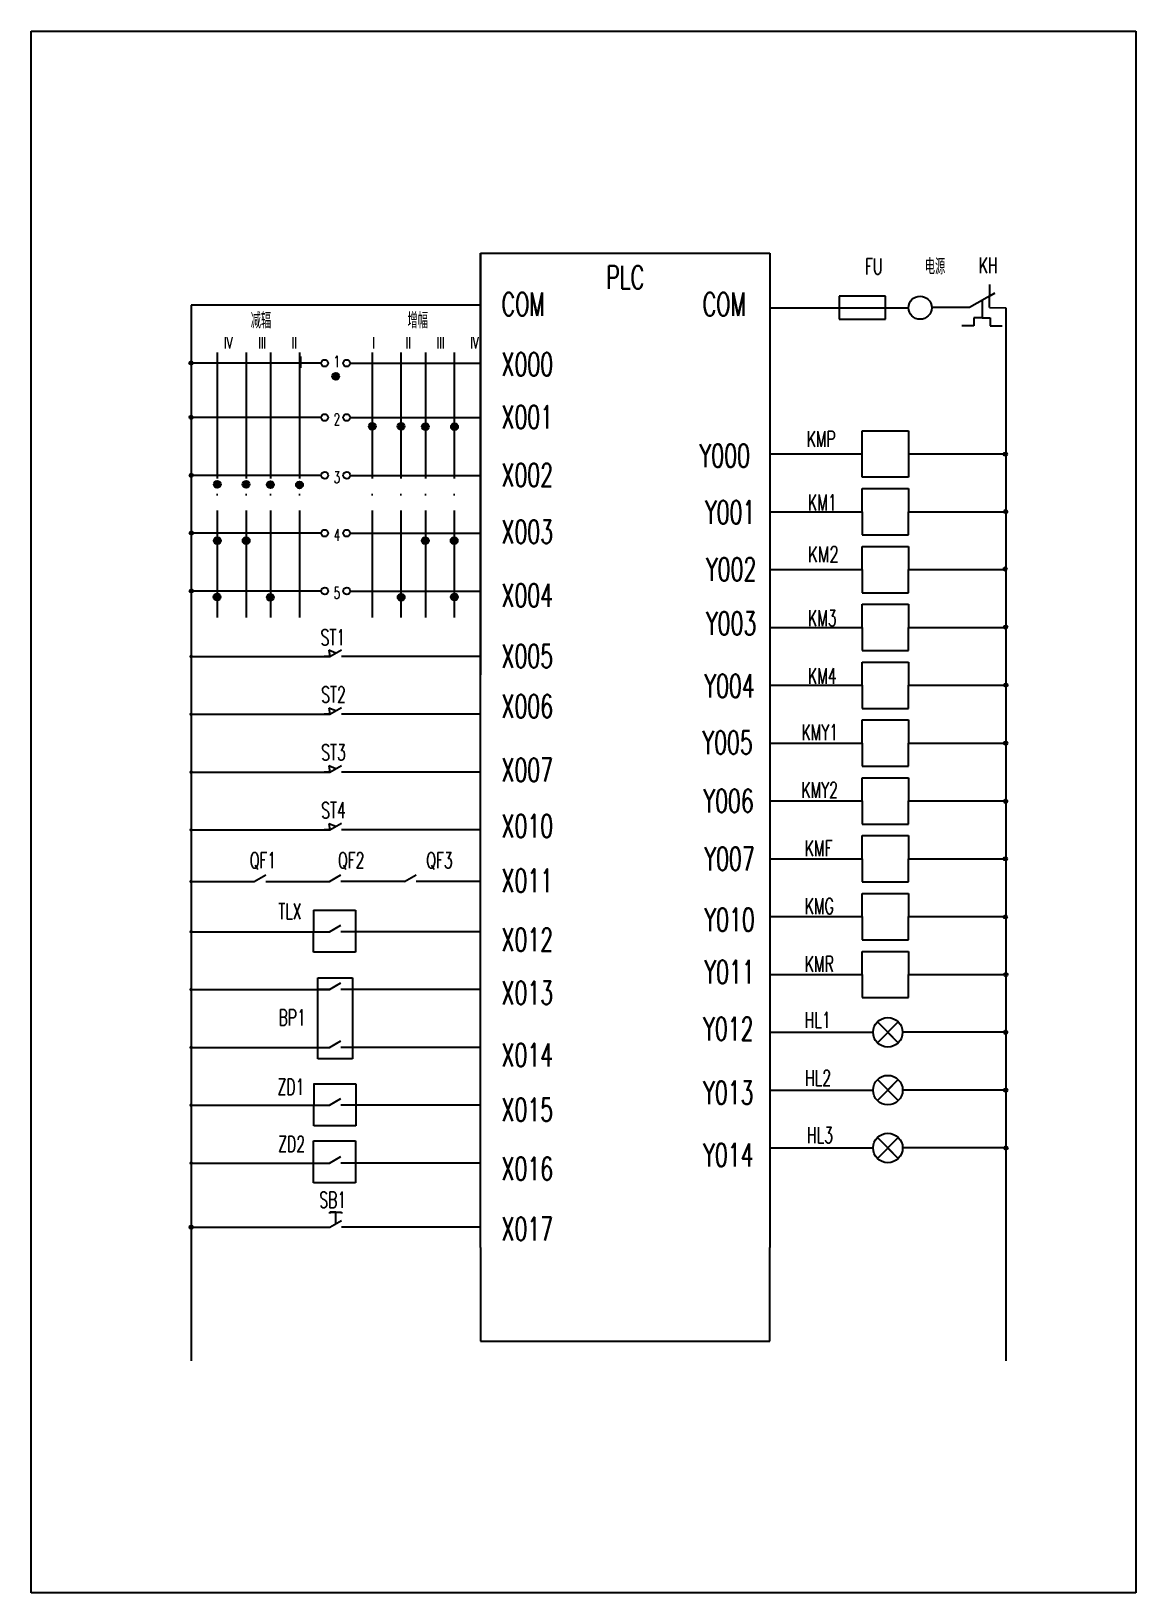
# Model space of a CAD drawing. Extents: x -47265 to -46725, y -71601 to -71304.
# Drawn here: x -47265.5 to -47055.5, y -71600.6 to -71303.6 of the extents above; entities that cross this region are included whole.
import ezdxf

# ---------------------------------------------------------------- set-up
doc = ezdxf.new("R2010")
doc.units = 0
doc.header["$MEASUREMENT"] = 0
doc.linetypes.add('ACAD_ISO04W100', pattern=[30, 24, -3, 0, -3])
doc.layers.get('0').update_dxf_attribs({"linetype": 'CONTINUOUS'})
doc.layers.add('3输入端子', color=7, linetype='CONTINUOUS')
doc.layers.add('L1', color=7, linetype='CONTINUOUS')
doc.styles.add('HZ', font='ROMANS', dxfattribs={"width": 0.65, "bigfont": 'HZTXT'})
doc.styles.add('HZTXT', font='ROMANS', dxfattribs={"width": 0.7, "bigfont": 'HZTXT'})

msp = doc.modelspace()

# ---------------------------------------------------------------- hatches: boundary and pattern name
h = msp.add_hatch(color=256)
h.dxf.hatch_style = 1
h.set_gradient(color1=(255, 255, 255), one_color=1, tint=1, name='INVCYLINDER')
h.paths.add_polyline_path([(-47234.75, -71366.7, 0.414214), (-47235.08, -71366.37), (-47235.08, -71367.03, 0.414214)])
h.paths.add_polyline_path([(-47235.08, -71366.37, 0.414214), (-47235.41, -71366.7, 0.414214), (-47235.08, -71367.03)])
h = msp.add_hatch(color=256)
h.dxf.hatch_style = 1
h.set_gradient(color1=(255, 255, 255), one_color=1, tint=1, name='INVCYLINDER')
h.paths.add_polyline_path([(-47206.9, -71369.24, 0.414214), (-47207.56, -71368.58), (-47207.56, -71369.9, 0.414214)])
h.paths.add_polyline_path([(-47207.56, -71368.58, 0.414214), (-47208.22, -71369.24, 0.414214), (-47207.56, -71369.9)])
h = msp.add_hatch(color=256)
h.dxf.hatch_style = 1
h.set_gradient(color1=(255, 255, 255), one_color=1, tint=1, name='INVCYLINDER')
h.paths.add_polyline_path([(-47234.74, -71377.03, 0.414214), (-47235.07, -71376.7), (-47235.07, -71377.36, 0.414214)])
h.paths.add_polyline_path([(-47235.07, -71376.7, 0.414214), (-47235.4, -71377.03, 0.414214), (-47235.07, -71377.36)])
h = msp.add_hatch(color=256)
h.dxf.hatch_style = 1
h.set_gradient(color1=(255, 255, 255), one_color=1, tint=1, name='INVCYLINDER')
h.paths.add_polyline_path([(-47199.97, -71378.75, 0.414214), (-47200.63, -71378.09), (-47200.63, -71379.41, 0.414214)])
h.paths.add_polyline_path([(-47200.63, -71378.09, 0.414214), (-47201.29, -71378.75, 0.414214), (-47200.63, -71379.41)])
h = msp.add_hatch(color=256)
h.dxf.hatch_style = 1
h.set_gradient(color1=(255, 255, 255), one_color=1, tint=1, name='INVCYLINDER')
h.paths.add_polyline_path([(-47194.48, -71378.75, 0.414214), (-47195.14, -71378.09), (-47195.14, -71379.41, 0.414214)])
h.paths.add_polyline_path([(-47195.14, -71378.09, 0.414214), (-47195.8, -71378.75, 0.414214), (-47195.14, -71379.41)])
h = msp.add_hatch(color=256)
h.dxf.hatch_style = 1
h.set_gradient(color1=(255, 255, 255), one_color=1, tint=1, name='INVCYLINDER')
h.paths.add_polyline_path([(-47189.86, -71378.79, 0.414214), (-47190.52, -71378.13), (-47190.52, -71379.45, 0.414214)])
h.paths.add_polyline_path([(-47190.52, -71378.13, 0.414214), (-47191.18, -71378.79, 0.414214), (-47190.52, -71379.45)])
h = msp.add_hatch(color=256)
h.dxf.hatch_style = 1
h.set_gradient(color1=(255, 255, 255), one_color=1, tint=1, name='INVCYLINDER')
h.paths.add_polyline_path([(-47184.33, -71378.83, 0.414214), (-47184.99, -71378.17), (-47184.99, -71379.49, 0.414214)])
h.paths.add_polyline_path([(-47184.99, -71378.17, 0.414214), (-47185.65, -71378.83, 0.414214), (-47184.99, -71379.49)])
h = msp.add_hatch(color=256)
h.dxf.hatch_style = 1
h.set_gradient(color1=(255, 255, 255), one_color=1, tint=1, name='INVCYLINDER')
h.paths.add_polyline_path([(-47079.92, -71384.04, 0.414214), (-47080.25, -71383.71), (-47080.25, -71384.37, 0.414214)])
h.paths.add_polyline_path([(-47080.25, -71383.71, 0.414214), (-47080.58, -71384.04, 0.414214), (-47080.25, -71384.37)])
h = msp.add_hatch(color=256)
h.dxf.hatch_style = 1
h.set_gradient(color1=(255, 255, 255), one_color=1, tint=1, name='INVCYLINDER')
h.paths.add_polyline_path([(-47234.71, -71388.06, 0.414214), (-47235.04, -71387.73), (-47235.04, -71388.39, 0.414214)])
h.paths.add_polyline_path([(-47235.04, -71387.73, 0.414214), (-47235.37, -71388.06, 0.414214), (-47235.04, -71388.39)])
h = msp.add_hatch(color=256)
h.dxf.hatch_style = 1
h.set_gradient(color1=(255, 255, 255), one_color=1, tint=1, name='INVCYLINDER')
h.paths.add_polyline_path([(-47229.44, -71389.8, 0.414214), (-47230.1, -71389.14), (-47230.1, -71390.46, 0.414214)])
h.paths.add_polyline_path([(-47230.1, -71389.14, 0.414214), (-47230.76, -71389.8, 0.414214), (-47230.1, -71390.46)])
h = msp.add_hatch(color=256)
h.dxf.hatch_style = 1
h.set_gradient(color1=(255, 255, 255), one_color=1, tint=1, name='INVCYLINDER')
h.paths.add_polyline_path([(-47223.95, -71389.8, 0.414214), (-47224.61, -71389.14), (-47224.61, -71390.46, 0.414214)])
h.paths.add_polyline_path([(-47224.61, -71389.14, 0.414214), (-47225.27, -71389.8, 0.414214), (-47224.61, -71390.46)])
h = msp.add_hatch(color=256)
h.dxf.hatch_style = 1
h.set_gradient(color1=(255, 255, 255), one_color=1, tint=1, name='INVCYLINDER')
h.paths.add_polyline_path([(-47219.32, -71389.84, 0.414214), (-47219.98, -71389.18), (-47219.98, -71390.5, 0.414214)])
h.paths.add_polyline_path([(-47219.98, -71389.18, 0.414214), (-47220.64, -71389.84, 0.414214), (-47219.98, -71390.5)])
h = msp.add_hatch(color=256)
h.dxf.hatch_style = 1
h.set_gradient(color1=(255, 255, 255), one_color=1, tint=1, name='INVCYLINDER')
h.paths.add_polyline_path([(-47213.8, -71389.88, 0.414214), (-47214.46, -71389.22), (-47214.46, -71390.54, 0.414214)])
h.paths.add_polyline_path([(-47214.46, -71389.22, 0.414214), (-47215.12, -71389.88, 0.414214), (-47214.46, -71390.54)])
h = msp.add_hatch(color=256)
h.dxf.hatch_style = 1
h.set_gradient(color1=(255, 255, 255), one_color=1, tint=1, name='INVCYLINDER')
h.paths.add_polyline_path([(-47079.87, -71394.96, 0.414214), (-47080.2, -71394.63), (-47080.2, -71395.29, 0.414214)])
h.paths.add_polyline_path([(-47080.2, -71394.63, 0.414214), (-47080.53, -71394.96, 0.414214), (-47080.2, -71395.29)])
h = msp.add_hatch(color=256)
h.dxf.hatch_style = 1
h.set_gradient(color1=(255, 255, 255), one_color=1, tint=1, name='INVCYLINDER')
h.paths.add_polyline_path([(-47234.68, -71399.03, 0.414214), (-47235.01, -71398.7), (-47235.01, -71399.36, 0.414214)])
h.paths.add_polyline_path([(-47235.01, -71398.7, 0.414214), (-47235.34, -71399.03, 0.414214), (-47235.01, -71399.36)])
h = msp.add_hatch(color=256)
h.dxf.hatch_style = 1
h.set_gradient(color1=(255, 255, 255), one_color=1, tint=1, name='INVCYLINDER')
h.paths.add_polyline_path([(-47229.42, -71400.49, 0.414214), (-47230.08, -71399.83), (-47230.08, -71401.15, 0.414214)])
h.paths.add_polyline_path([(-47230.08, -71399.83, 0.414214), (-47230.74, -71400.49, 0.414214), (-47230.08, -71401.15)])
h = msp.add_hatch(color=256)
h.dxf.hatch_style = 1
h.set_gradient(color1=(255, 255, 255), one_color=1, tint=1, name='INVCYLINDER')
h.paths.add_polyline_path([(-47223.93, -71400.49, 0.414214), (-47224.59, -71399.83), (-47224.59, -71401.15, 0.414214)])
h.paths.add_polyline_path([(-47224.59, -71399.83, 0.414214), (-47225.25, -71400.49, 0.414214), (-47224.59, -71401.15)])
h = msp.add_hatch(color=256)
h.dxf.hatch_style = 1
h.set_gradient(color1=(255, 255, 255), one_color=1, tint=1, name='INVCYLINDER')
h.paths.add_polyline_path([(-47189.88, -71400.49, 1), (-47191.2, -71400.49, 1)])
h = msp.add_hatch(color=256)
h.dxf.hatch_style = 1
h.set_gradient(color1=(255, 255, 255), one_color=1, tint=1, name='INVCYLINDER')
h.paths.add_polyline_path([(-47184.39, -71400.49, 1), (-47185.71, -71400.49, 1)])
h = msp.add_hatch(color=256)
h.dxf.hatch_style = 1
h.set_gradient(color1=(255, 255, 255), one_color=1, tint=1, name='INVCYLINDER')
h.paths.add_polyline_path([(-47079.97, -71405.89, 0.414214), (-47080.3, -71405.56), (-47080.3, -71406.22, 0.414214)])
h.paths.add_polyline_path([(-47080.3, -71405.56, 0.414214), (-47080.63, -71405.89, 0.414214), (-47080.3, -71406.22)])
h = msp.add_hatch(color=256)
h.dxf.hatch_style = 1
h.set_gradient(color1=(255, 255, 255), one_color=1, tint=1, name='INVCYLINDER')
h.paths.add_polyline_path([(-47234.68, -71410.05, 0.414214), (-47235.01, -71409.72), (-47235.01, -71410.38, 0.414214)])
h.paths.add_polyline_path([(-47235.01, -71409.72, 0.414214), (-47235.34, -71410.05, 0.414214), (-47235.01, -71410.38)])
h = msp.add_hatch(color=256)
h.dxf.hatch_style = 1
h.set_gradient(color1=(255, 255, 255), one_color=1, tint=1, name='INVCYLINDER')
h.paths.add_polyline_path([(-47229.46, -71411.21, 0.414214), (-47230.12, -71410.55), (-47230.12, -71411.87, 0.414214)])
h.paths.add_polyline_path([(-47230.12, -71410.55, 0.414214), (-47230.78, -71411.21, 0.414214), (-47230.12, -71411.87)])
h = msp.add_hatch(color=256)
h.dxf.hatch_style = 1
h.set_gradient(color1=(255, 255, 255), one_color=1, tint=1, name='INVCYLINDER')
h.paths.add_polyline_path([(-47219.35, -71411.25, 0.414214), (-47220.01, -71410.59), (-47220.01, -71411.91, 0.414214)])
h.paths.add_polyline_path([(-47220.01, -71410.59, 0.414214), (-47220.67, -71411.25, 0.414214), (-47220.01, -71411.91)])
h = msp.add_hatch(color=256)
h.dxf.hatch_style = 1
h.set_gradient(color1=(255, 255, 255), one_color=1, tint=1, name='INVCYLINDER')
h.paths.add_polyline_path([(-47194.46, -71411.25, 1), (-47195.78, -71411.25, 1)])
h = msp.add_hatch(color=256)
h.dxf.hatch_style = 1
h.set_gradient(color1=(255, 255, 255), one_color=1, tint=1, name='INVCYLINDER')
h.paths.add_polyline_path([(-47184.34, -71411.21, 1), (-47185.66, -71411.21, 1)])
h = msp.add_hatch(color=256)
h.dxf.hatch_style = 1
h.set_gradient(color1=(255, 255, 255), one_color=1, tint=1, name='INVCYLINDER')
h.paths.add_polyline_path([(-47079.87, -71416.93, 0.414214), (-47080.2, -71416.6), (-47080.2, -71417.26, 0.414214)])
h.paths.add_polyline_path([(-47080.2, -71416.6, 0.414214), (-47080.53, -71416.93, 0.414214), (-47080.2, -71417.26)])
h = msp.add_hatch(color=256)
h.dxf.hatch_style = 1
h.set_gradient(color1=(255, 255, 255), one_color=1, tint=1, name='INVCYLINDER')
h.paths.add_polyline_path([(-47234.73, -71422.52, 0.414214), (-47235.06, -71422.19), (-47235.06, -71422.85, 0.414214)])
h.paths.add_polyline_path([(-47235.06, -71422.19, 0.414214), (-47235.39, -71422.52, 0.414214), (-47235.06, -71422.85)])
h = msp.add_hatch(color=256)
h.dxf.hatch_style = 1
h.set_gradient(color1=(255, 255, 255), one_color=1, tint=1, name='INVCYLINDER')
h.paths.add_polyline_path([(-47079.82, -71427.96, 0.414214), (-47080.15, -71427.63), (-47080.15, -71428.29, 0.414214)])
h.paths.add_polyline_path([(-47080.15, -71427.63, 0.414214), (-47080.48, -71427.96, 0.414214), (-47080.15, -71428.29)])
h = msp.add_hatch(color=256)
h.dxf.hatch_style = 1
h.set_gradient(color1=(255, 255, 255), one_color=1, tint=1, name='INVCYLINDER')
h.paths.add_polyline_path([(-47234.73, -71433.51, 0.414214), (-47235.06, -71433.18), (-47235.06, -71433.84, 0.414214)])
h.paths.add_polyline_path([(-47235.06, -71433.18, 0.414214), (-47235.39, -71433.51, 0.414214), (-47235.06, -71433.84)])
h = msp.add_hatch(color=256)
h.dxf.hatch_style = 1
h.set_gradient(color1=(255, 255, 255), one_color=1, tint=1, name='INVCYLINDER')
h.paths.add_polyline_path([(-47079.87, -71439, 0.414214), (-47080.2, -71438.67), (-47080.2, -71439.33, 0.414214)])
h.paths.add_polyline_path([(-47080.2, -71438.67, 0.414214), (-47080.53, -71439, 0.414214), (-47080.2, -71439.33)])
h = msp.add_hatch(color=256)
h.dxf.hatch_style = 1
h.set_gradient(color1=(255, 255, 255), one_color=1, tint=1, name='INVCYLINDER')
h.paths.add_polyline_path([(-47234.73, -71444.51, 0.414214), (-47235.06, -71444.18), (-47235.06, -71444.84, 0.414214)])
h.paths.add_polyline_path([(-47235.06, -71444.18, 0.414214), (-47235.39, -71444.51, 0.414214), (-47235.06, -71444.84)])
h = msp.add_hatch(color=256)
h.dxf.hatch_style = 1
h.set_gradient(color1=(255, 255, 255), one_color=1, tint=1, name='INVCYLINDER')
h.paths.add_polyline_path([(-47079.87, -71450.08, 0.414214), (-47080.2, -71449.75), (-47080.2, -71450.41, 0.414214)])
h.paths.add_polyline_path([(-47080.2, -71449.75, 0.414214), (-47080.53, -71450.08, 0.414214), (-47080.2, -71450.41)])
h = msp.add_hatch(color=256)
h.dxf.hatch_style = 1
h.set_gradient(color1=(255, 255, 255), one_color=1, tint=1, name='INVCYLINDER')
h.paths.add_polyline_path([(-47234.73, -71455.51, 0.414214), (-47235.06, -71455.18), (-47235.06, -71455.84, 0.414214)])
h.paths.add_polyline_path([(-47235.06, -71455.18, 0.414214), (-47235.39, -71455.51, 0.414214), (-47235.06, -71455.84)])
h = msp.add_hatch(color=256)
h.dxf.hatch_style = 1
h.set_gradient(color1=(255, 255, 255), one_color=1, tint=1, name='INVCYLINDER')
h.paths.add_polyline_path([(-47079.92, -71461.01, 0.414214), (-47080.25, -71460.68), (-47080.25, -71461.34, 0.414214)])
h.paths.add_polyline_path([(-47080.25, -71460.68, 0.414214), (-47080.58, -71461.01, 0.414214), (-47080.25, -71461.34)])
h = msp.add_hatch(color=256)
h.dxf.hatch_style = 1
h.set_gradient(color1=(255, 255, 255), one_color=1, tint=1, name='INVCYLINDER')
h.paths.add_polyline_path([(-47234.73, -71465.32, 0.414214), (-47235.06, -71464.99), (-47235.06, -71465.65, 0.414214)])
h.paths.add_polyline_path([(-47235.06, -71464.99, 0.414214), (-47235.39, -71465.32, 0.414214), (-47235.06, -71465.65)])
h = msp.add_hatch(color=256)
h.dxf.hatch_style = 1
h.set_gradient(color1=(255, 255, 255), one_color=1, tint=1, name='INVCYLINDER')
h.paths.add_polyline_path([(-47079.92, -71472.05, 0.414214), (-47080.25, -71471.72), (-47080.25, -71472.38, 0.414214)])
h.paths.add_polyline_path([(-47080.25, -71471.72, 0.414214), (-47080.58, -71472.05, 0.414214), (-47080.25, -71472.38)])
h = msp.add_hatch(color=256)
h.dxf.hatch_style = 1
h.set_gradient(color1=(255, 255, 255), one_color=1, tint=1, name='INVCYLINDER')
h.paths.add_polyline_path([(-47234.73, -71474.87, 0.414214), (-47235.06, -71474.54), (-47235.06, -71475.2, 0.414214)])
h.paths.add_polyline_path([(-47235.06, -71474.54, 0.414214), (-47235.39, -71474.87, 0.414214), (-47235.06, -71475.2)])
h = msp.add_hatch(color=256)
h.dxf.hatch_style = 1
h.set_gradient(color1=(255, 255, 255), one_color=1, tint=1, name='INVCYLINDER')
h.paths.add_polyline_path([(-47079.82, -71483.03, 0.414214), (-47080.15, -71482.7), (-47080.15, -71483.36, 0.414214)])
h.paths.add_polyline_path([(-47080.15, -71482.7, 0.414214), (-47080.48, -71483.03, 0.414214), (-47080.15, -71483.36)])
h = msp.add_hatch(color=256)
h.dxf.hatch_style = 1
h.set_gradient(color1=(255, 255, 255), one_color=1, tint=1, name='INVCYLINDER')
h.paths.add_polyline_path([(-47234.73, -71485.87, 0.414214), (-47235.06, -71485.54), (-47235.06, -71486.2, 0.414214)])
h.paths.add_polyline_path([(-47235.06, -71485.54, 0.414214), (-47235.39, -71485.87, 0.414214), (-47235.06, -71486.2)])
h = msp.add_hatch(color=256)
h.dxf.hatch_style = 1
h.set_gradient(color1=(255, 255, 255), one_color=1, tint=1, name='INVCYLINDER')
h.paths.add_polyline_path([(-47079.87, -71494.01, 0.414214), (-47080.2, -71493.68), (-47080.2, -71494.34, 0.414214)])
h.paths.add_polyline_path([(-47080.2, -71493.68, 0.414214), (-47080.53, -71494.01, 0.414214), (-47080.2, -71494.34)])
h = msp.add_hatch(color=256)
h.dxf.hatch_style = 1
h.set_gradient(color1=(255, 255, 255), one_color=1, tint=1, name='INVCYLINDER')
h.paths.add_polyline_path([(-47234.73, -71496.87, 0.414214), (-47235.06, -71496.54), (-47235.06, -71497.2, 0.414214)])
h.paths.add_polyline_path([(-47235.06, -71496.54, 0.414214), (-47235.39, -71496.87, 0.414214), (-47235.06, -71497.2)])
h = msp.add_hatch(color=256)
h.dxf.hatch_style = 1
h.set_gradient(color1=(255, 255, 255), one_color=1, tint=1, name='INVCYLINDER')
h.paths.add_polyline_path([(-47079.87, -71505, 0.414214), (-47080.2, -71504.67), (-47080.2, -71505.33, 0.414214)])
h.paths.add_polyline_path([(-47080.2, -71504.67, 0.414214), (-47080.53, -71505, 0.414214), (-47080.2, -71505.33)])
h = msp.add_hatch(color=256)
h.dxf.hatch_style = 1
h.set_gradient(color1=(255, 255, 255), one_color=1, tint=1, name='INVCYLINDER')
h.paths.add_polyline_path([(-47234.73, -71507.87, 0.414214), (-47235.06, -71507.54), (-47235.06, -71508.2, 0.414214)])
h.paths.add_polyline_path([(-47235.06, -71507.54, 0.414214), (-47235.39, -71507.87, 0.414214), (-47235.06, -71508.2)])
h = msp.add_hatch(color=256)
h.dxf.hatch_style = 1
h.set_gradient(color1=(255, 255, 255), one_color=1, tint=1, name='INVCYLINDER')
h.paths.add_polyline_path([(-47079.81, -71516, 0.414214), (-47080.14, -71515.67), (-47080.14, -71516.33, 0.414214)])
h.paths.add_polyline_path([(-47080.14, -71515.67, 0.414214), (-47080.47, -71516, 0.414214), (-47080.14, -71516.33)])
h = msp.add_hatch(color=256)
h.dxf.hatch_style = 1
h.set_gradient(color1=(255, 255, 255), one_color=1, tint=1, name='INVCYLINDER')
h.paths.add_polyline_path([(-47234.73, -71518.87, 0.414214), (-47235.06, -71518.54), (-47235.06, -71519.2, 0.414214)])
h.paths.add_polyline_path([(-47235.06, -71518.54, 0.414214), (-47235.39, -71518.87, 0.414214), (-47235.06, -71519.2)])
h = msp.add_hatch(color=256)
h.dxf.hatch_style = 1
h.set_gradient(color1=(255, 255, 255), one_color=1, tint=1, name='INVCYLINDER')
h.paths.add_polyline_path([(-47234.72, -71531.06, 0.414214), (-47235.05, -71530.73), (-47235.05, -71531.39, 0.414214)])
h.paths.add_polyline_path([(-47235.05, -71530.73, 0.414214), (-47235.38, -71531.06, 0.414214), (-47235.05, -71531.39)])

# ---------------------------------------------------------------- linework, layer by layer
for p, q in [((-47265.46, -71303.6), (-47055.46, -71303.6)), ((-47265.46, -71600.6), (-47265.46, -71303.6)), ((-47055.46, -71303.6), (-47055.46, -71600.6)), ((-47180.06, -71345.78), (-47125.06, -71345.78)), ((-47180.06, -71534.95), (-47180.06, -71345.78)), ((-47180.06, -71345.78), (-47180.06, -71426.03)), ((-47125.06, -71345.78), (-47125.06, -71534.95)), ((-47103.06, -71353.99), (-47111.86, -71353.99)), ((-47111.86, -71353.99), (-47111.86, -71358.39)), ((-47103.06, -71356.19), (-47103.06, -71353.99)), ((-47082.27, -71353.4), (-47087.05, -71356.12)), ((-47083.24, -71356.14), (-47083.21, -71351.74)), ((-47083.22, -71353.94), (-47082.27, -71353.4)), ((-47180.06, -71355.73), (-47235.06, -71355.73)), ((-47235.06, -71355.73), (-47235.06, -71520.73)), ((-47180.06, -71355.73), (-47235.06, -71355.73)), ((-47180.06, -71355.73), (-47180.06, -71366.73)), ((-47125.06, -71356.19), (-47103.06, -71356.19)), ((-47103.06, -71358.39), (-47103.06, -71356.19)), ((-47103.06, -71356.19), (-47098.66, -71356.19)), ((-47087.05, -71356.12), (-47094.26, -71356.12)), ((-47084.66, -71354.76), (-47084.68, -71358.09)), ((-47083.24, -71356.14), (-47080.14, -71356.18)), ((-47080.14, -71356.18), (-47080.14, -71367.18)), ((-47111.86, -71358.39), (-47103.06, -71358.39)), ((-47086.23, -71359.62), (-47088.54, -71359.61)), ((-47086.22, -71358.08), (-47086.23, -71359.62)), ((-47084.68, -71358.09), (-47086.22, -71358.08)), ((-47084.68, -71358.09), (-47083.14, -71358.1)), ((-47083.14, -71358.1), (-47083.15, -71359.64)), ((-47083.15, -71359.64), (-47080.84, -71359.66)), ((-47210.31, -71366.73), (-47235.06, -71366.73)), ((-47235.06, -71366.73), (-47235.06, -71377.73)), ((-47204.81, -71366.73), (-47180.06, -71366.73)), ((-47080.14, -71367.18), (-47080.14, -71556.48)), ((-47210.31, -71377.07), (-47235.06, -71377.07)), ((-47204.81, -71377.07), (-47180.06, -71377.07)), ((-47180.06, -71377.73), (-47180.06, -71388.97)), ((-47180.06, -71377.73), (-47180.06, -71388.73)), ((-47107.46, -71384), (-47107.46, -71379.6)), ((-47107.46, -71379.6), (-47098.66, -71379.6)), ((-47098.66, -71379.6), (-47098.66, -71384)), ((-47125.06, -71384), (-47107.46, -71384)), ((-47107.46, -71388.4), (-47107.46, -71384)), ((-47098.66, -71384), (-47098.66, -71388.4)), ((-47098.66, -71384), (-47080.14, -71384)), ((-47210.31, -71388.07), (-47235.06, -71388.07)), ((-47235.06, -71388.73), (-47235.06, -71399.73)), ((-47204.81, -71388.07), (-47180.06, -71388.07)), ((-47180.06, -71388.97), (-47180.06, -71399.97)), ((-47098.66, -71388.4), (-47107.46, -71388.4)), ((-47107.46, -71395), (-47107.46, -71390.6)), ((-47107.46, -71390.6), (-47098.66, -71390.6)), ((-47098.66, -71390.6), (-47098.66, -71395)), ((-47125.06, -71395), (-47107.46, -71395)), ((-47107.46, -71395), (-47107.46, -71399.4)), ((-47098.66, -71395), (-47080.14, -71395)), ((-47098.66, -71399.4), (-47098.66, -71395)), ((-47210.31, -71399.07), (-47235.06, -71399.07)), ((-47204.81, -71399.07), (-47180.06, -71399.07)), ((-47180.06, -71399.73), (-47180.06, -71410.73)), ((-47107.46, -71399.4), (-47098.66, -71399.4)), ((-47107.46, -71406), (-47107.46, -71401.6)), ((-47107.46, -71401.6), (-47098.66, -71401.6)), ((-47098.66, -71401.6), (-47098.66, -71406)), ((-47125.06, -71406), (-47107.46, -71406)), ((-47107.46, -71406), (-47107.46, -71410.4)), ((-47098.66, -71406), (-47080.14, -71406)), ((-47098.66, -71410.4), (-47098.66, -71406)), ((-47235.06, -71409.63), (-47235.06, -71410.73)), ((-47210.31, -71410.07), (-47235.06, -71410.07)), ((-47204.81, -71410.07), (-47180.06, -71410.07)), ((-47107.46, -71410.4), (-47098.66, -71410.4)), ((-47107.46, -71417), (-47107.46, -71412.6)), ((-47107.46, -71412.6), (-47098.66, -71412.6)), ((-47098.66, -71412.6), (-47098.66, -71417)), ((-47125.06, -71417), (-47107.46, -71417)), ((-47107.46, -71417), (-47107.46, -71421.4)), ((-47098.66, -71417), (-47080.14, -71417)), ((-47098.66, -71421.4), (-47098.66, -71417)), ((-47235.06, -71422.51), (-47208.66, -71422.51)), ((-47208.66, -71422.51), (-47209.76, -71422.51)), ((-47207.56, -71421.87), (-47208.87, -71421.35)), ((-47208.87, -71421.35), (-47208.66, -71422.51)), ((-47208.66, -71422.51), (-47206.46, -71421.24)), ((-47180.06, -71422.51), (-47206.46, -71422.51)), ((-47107.46, -71421.4), (-47098.66, -71421.4)), ((-47107.46, -71428), (-47107.46, -71423.6)), ((-47107.46, -71423.6), (-47098.66, -71423.6)), ((-47098.66, -71423.6), (-47098.66, -71428)), ((-47125.06, -71428), (-47107.46, -71428)), ((-47107.46, -71428), (-47107.46, -71432.4)), ((-47098.66, -71428), (-47080.14, -71428)), ((-47098.66, -71432.4), (-47098.66, -71428)), ((-47235.06, -71433.51), (-47208.66, -71433.51)), ((-47208.66, -71433.51), (-47209.76, -71433.51)), ((-47207.56, -71432.87), (-47208.87, -71432.35)), ((-47208.87, -71432.35), (-47208.66, -71433.51)), ((-47208.66, -71433.51), (-47206.46, -71432.24)), ((-47180.06, -71433.51), (-47206.46, -71433.51)), ((-47107.46, -71432.4), (-47098.66, -71432.4)), ((-47107.46, -71439), (-47107.46, -71434.6)), ((-47107.46, -71434.6), (-47098.66, -71434.6)), ((-47098.66, -71434.6), (-47098.66, -71439)), ((-47125.06, -71439), (-47107.46, -71439)), ((-47107.46, -71439), (-47107.46, -71443.4)), ((-47098.66, -71439), (-47080.14, -71439)), ((-47098.66, -71443.4), (-47098.66, -71439)), ((-47208.66, -71444.51), (-47206.46, -71443.24)), ((-47235.06, -71444.51), (-47208.66, -71444.51)), ((-47208.66, -71444.51), (-47209.76, -71444.51)), ((-47207.56, -71443.87), (-47208.87, -71443.35)), ((-47208.87, -71443.35), (-47208.66, -71444.51)), ((-47180.06, -71444.51), (-47206.46, -71444.51)), ((-47107.46, -71443.4), (-47098.66, -71443.4)), ((-47107.46, -71450), (-47107.46, -71445.6)), ((-47107.46, -71445.6), (-47098.66, -71445.6)), ((-47098.66, -71445.6), (-47098.66, -71450)), ((-47125.06, -71450), (-47107.46, -71450)), ((-47107.46, -71450), (-47107.46, -71454.4)), ((-47098.66, -71450), (-47080.14, -71450)), ((-47098.66, -71454.4), (-47098.66, -71450)), ((-47207.56, -71454.87), (-47208.87, -71454.35)), ((-47208.87, -71454.35), (-47208.66, -71455.51)), ((-47208.66, -71455.51), (-47206.46, -71454.24)), ((-47107.46, -71454.4), (-47098.66, -71454.4)), ((-47235.06, -71455.51), (-47208.66, -71455.51)), ((-47208.66, -71455.51), (-47209.76, -71455.51)), ((-47180.06, -71455.51), (-47206.46, -71455.51)), ((-47107.46, -71461), (-47107.46, -71456.6)), ((-47107.46, -71456.6), (-47098.66, -71456.6)), ((-47098.66, -71456.6), (-47098.66, -71461)), ((-47125.06, -71461), (-47107.46, -71461)), ((-47107.46, -71461), (-47107.46, -71465.4)), ((-47098.66, -71461), (-47080.14, -71461)), ((-47098.66, -71465.4), (-47098.66, -71461)), ((-47223.08, -71465.32), (-47220.88, -71464.06)), ((-47208.78, -71465.32), (-47206.58, -71464.06)), ((-47194.48, -71465.32), (-47192.28, -71464.06)), ((-47235.18, -71465.32), (-47223.08, -71465.32)), ((-47220.88, -71465.32), (-47208.78, -71465.32)), ((-47194.48, -71465.32), (-47206.58, -71465.32)), ((-47180.18, -71465.32), (-47192.28, -71465.32)), ((-47107.46, -71465.4), (-47098.66, -71465.4)), ((-47107.46, -71472), (-47107.46, -71467.6)), ((-47107.46, -71467.6), (-47098.66, -71467.6)), ((-47098.66, -71467.6), (-47098.66, -71472)), ((-47125.06, -71472), (-47107.46, -71472)), ((-47107.46, -71472), (-47107.46, -71476.4)), ((-47098.66, -71472), (-47080.14, -71472)), ((-47098.66, -71476.4), (-47098.66, -71472)), ((-47235.18, -71474.87), (-47208.78, -71474.87)), ((-47208.78, -71474.87), (-47206.58, -71473.6)), ((-47180.18, -71474.87), (-47206.58, -71474.87)), ((-47107.46, -71476.4), (-47098.66, -71476.4)), ((-47107.46, -71483), (-47107.46, -71478.6)), ((-47107.46, -71478.6), (-47098.66, -71478.6)), ((-47098.66, -71478.6), (-47098.66, -71483)), ((-47210.98, -71485.87), (-47210.98, -71483.67)), ((-47210.98, -71483.67), (-47204.38, -71483.67)), ((-47208.78, -71485.87), (-47206.58, -71484.6)), ((-47204.38, -71483.67), (-47204.38, -71499.07)), ((-47125.06, -71483), (-47107.46, -71483)), ((-47107.46, -71483), (-47107.46, -71487.4)), ((-47098.66, -71483), (-47080.14, -71483)), ((-47098.66, -71487.4), (-47098.66, -71483)), ((-47235.18, -71485.87), (-47208.78, -71485.87)), ((-47208.78, -71485.87), (-47210.98, -71485.87)), ((-47210.98, -71499.07), (-47210.98, -71485.87)), ((-47180.18, -71485.87), (-47206.58, -71485.87)), ((-47107.46, -71487.4), (-47098.66, -71487.4)), ((-47100.63, -71492), (-47104.57, -71496)), ((-47100.63, -71496), (-47104.57, -71492)), ((-47102.6, -71494), (-47100.63, -71492)), ((-47208.78, -71496.87), (-47206.58, -71495.6)), ((-47125.06, -71494), (-47105.26, -71494)), ((-47102.6, -71494), (-47100.63, -71496)), ((-47080.14, -71494), (-47099.94, -71494)), ((-47235.18, -71496.87), (-47208.78, -71496.87)), ((-47204.38, -71499.07), (-47210.98, -71499.07)), ((-47180.18, -71496.87), (-47206.58, -71496.87)), ((-47125.06, -71505), (-47125.06, -71507.8)), ((-47125.06, -71505), (-47105.26, -71505)), ((-47100.62, -71503), (-47104.56, -71507)), ((-47100.62, -71507), (-47104.56, -71503)), ((-47102.59, -71505), (-47100.62, -71503)), ((-47102.59, -71505), (-47100.62, -71507)), ((-47080.13, -71505), (-47099.93, -71505)), ((-47235.18, -71507.87), (-47208.78, -71507.87)), ((-47208.78, -71507.87), (-47206.58, -71506.6)), ((-47180.18, -71507.87), (-47206.58, -71507.87)), ((-47100.62, -71514), (-47104.56, -71518)), ((-47100.62, -71518), (-47104.56, -71514)), ((-47102.59, -71516), (-47100.62, -71514)), ((-47125.06, -71516), (-47125.06, -71518.8)), ((-47125.06, -71516), (-47105.26, -71516)), ((-47102.59, -71516), (-47100.62, -71518)), ((-47080.13, -71516), (-47099.93, -71516)), ((-47235.18, -71518.87), (-47208.78, -71518.87)), ((-47208.78, -71518.87), (-47206.58, -71517.6)), ((-47180.18, -71518.87), (-47206.58, -71518.87)), ((-47235.06, -71520.73), (-47235.06, -71547.13)), ((-47207.56, -71528.24), (-47208.66, -71528.24)), ((-47208.66, -71528.24), (-47208.66, -71528.46)), ((-47208.66, -71528.46), (-47208.66, -71528.24)), ((-47208.66, -71528.24), (-47206.46, -71528.24)), ((-47207.56, -71530.44), (-47207.56, -71528.24)), ((-47206.46, -71528.24), (-47206.46, -71528.46)), ((-47235.06, -71531.07), (-47208.66, -71531.07)), ((-47208.66, -71531.07), (-47206.46, -71529.8)), ((-47180.06, -71531.07), (-47206.46, -71531.07)), ((-47180.06, -71534.95), (-47180.06, -71552.76)), ((-47125.06, -71552.76), (-47125.06, -71534.95)), ((-47235.06, -71547.13), (-47235.06, -71556.48)), ((-47180.06, -71552.76), (-47125.06, -71552.76)), ((-47055.46, -71600.6), (-47265.46, -71600.6))]:
    msp.add_line(p, q)
at = {"linetype": 'ACAD_ISO04W100'}
for p, q in [((-47230.11, -71364.68), (-47230.11, -71415.13)), ((-47224.61, -71364.68), (-47224.61, -71415.13)), ((-47219.96, -71364.68), (-47219.96, -71415.13)), ((-47214.46, -71364.68), (-47214.46, -71415.13)), ((-47200.66, -71364.68), (-47200.66, -71415.13)), ((-47195.16, -71364.68), (-47195.16, -71415.13)), ((-47190.52, -71364.68), (-47190.52, -71415.13)), ((-47185.02, -71364.68), (-47185.02, -71415.13))]:
    msp.add_line(p, q, dxfattribs=at)
for centre, radius in [((-47096.46, -71356.19), 2.2), ((-47209.65, -71366.73), 0.66), ((-47205.47, -71366.73), 0.66), ((-47235.08, -71366.7), 0.33), ((-47207.56, -71369.24), 0.66), ((-47235.07, -71377.03), 0.33), ((-47209.65, -71377.07), 0.66), ((-47205.47, -71377.07), 0.66), ((-47200.63, -71378.75), 0.66), ((-47195.14, -71378.75), 0.66), ((-47190.52, -71378.79), 0.66), ((-47184.99, -71378.83), 0.66), ((-47080.25, -71384.04), 0.33), ((-47235.04, -71388.06), 0.33), ((-47230.1, -71389.8), 0.66), ((-47224.61, -71389.8), 0.66), ((-47219.98, -71389.84), 0.66), ((-47214.46, -71389.88), 0.66), ((-47209.65, -71388.07), 0.66), ((-47205.47, -71388.07), 0.66), ((-47080.2, -71394.96), 0.33), ((-47235.01, -71399.03), 0.33), ((-47209.65, -71399.07), 0.66), ((-47205.47, -71399.07), 0.66), ((-47230.08, -71400.49), 0.66), ((-47224.59, -71400.49), 0.66), ((-47190.54, -71400.49), 0.66), ((-47185.05, -71400.49), 0.66), ((-47080.3, -71405.89), 0.33), ((-47235.01, -71410.05), 0.33), ((-47230.12, -71411.21), 0.66), ((-47220.01, -71411.25), 0.66), ((-47209.65, -71410.07), 0.66), ((-47205.47, -71410.07), 0.66), ((-47195.12, -71411.25), 0.66), ((-47185, -71411.21), 0.66), ((-47080.2, -71416.93), 0.33), ((-47080.15, -71427.96), 0.33), ((-47080.2, -71439), 0.33), ((-47080.2, -71450.08), 0.33), ((-47080.25, -71461.01), 0.33), ((-47080.25, -71472.05), 0.33), ((-47080.15, -71483.03), 0.33), ((-47102.6, -71494), 2.81), ((-47080.2, -71494.01), 0.33), ((-47102.59, -71505), 2.81), ((-47080.2, -71505), 0.33), ((-47102.59, -71516), 2.81), ((-47080.14, -71516), 0.33), ((-47235.05, -71531.06), 0.33)]:
    msp.add_circle(centre, radius)
at = {"layer": '3输入端子'}
for p, q in [((-47211.81, -71470.79), (-47203.81, -71470.79)), ((-47203.81, -71470.79), (-47203.81, -71478.79)), ((-47211.81, -71478.79), (-47211.81, -71474.79)), ((-47203.81, -71478.79), (-47211.81, -71478.79)), ((-47211.76, -71503.77), (-47203.76, -71503.77)), ((-47203.76, -71503.77), (-47203.76, -71511.77)), ((-47211.76, -71511.77), (-47211.76, -71507.77)), ((-47203.76, -71511.77), (-47211.76, -71511.77)), ((-47211.8, -71518.65), (-47211.8, -71514.65)), ((-47211.8, -71514.65), (-47203.8, -71514.65)), ((-47203.8, -71514.65), (-47203.8, -71522.65)), ((-47211.8, -71522.65), (-47211.8, -71518.65)), ((-47203.8, -71522.65), (-47211.8, -71522.65))]:
    msp.add_line(p, q, dxfattribs=at)
at = {"layer": 'L1', "linetype": 'ByBlock'}
for p, q in [((-47211.81, -71470.79), (-47211.81, -71474.79)), ((-47211.74, -71503.76), (-47211.76, -71507.87))]:
    msp.add_line(p, q, dxfattribs=at)

# ---------------------------------------------------------------- texts
for s, width, heights, insert, char_height, attachment_point, style in [('PLC', 6.3154, [0], (-47156.14, -71348.2), 4.4, 1, 'HZ'), ('   FU      电源', 25.3962, [0], (-47110.95, -71346.85), 2.9999, 1, 'HZ'), ('KH', 6.3154, [0], (-47085.3, -71346.64), 3, 1, 'HZ'), ('COM', 6.3154, [0], (-47176.03, -71353.31), 4.4, 1, 'HZ'), ('COM', 6.3154, [0], (-47137.79, -71353.32), 4.4, 1, 'HZ'), ('减辐', 6.3154, [0], (-47223.73, -71357.12), 3, 1, 'HZ'), ('增幅', 6.3154, [0], (-47193.92, -71357.12), 3, 1, 'HZ'), ('IV     III     II      I  ', 17.8976, [0], (-47213.98, -71361.77), 2.2, 3, 'HZ'), ('I      II     III     IV', 19.3794, [0], (-47200.65, -71361.77), 2.2, 1, 'HZ'), ('X000', 16.814, [0], (-47176.03, -71364.73), 4.4, 1, 'HZ'), ('X001', 16.814, [0], (-47176.04, -71374.79), 4.4, 1, 'HZ'), ('KMP', 6.3154, [0], (-47118.01, -71379.64), 3, 1, 'HZ'), ('Y000', 12.3745, [0], (-47138.37, -71382.11), 4.4, 1, 'HZ'), ('X002', 16.814, [0], (-47176.04, -71385.79), 4.4, 1, 'HZ'), ('KM1', 6.3154, [0], (-47117.76, -71391.73), 3, 1, 'HZ'), ('Y001', 12.3745, [0], (-47137.34, -71392.88), 4.4, 1, 'HZ'), ('X003', 16.814, [0], (-47176.04, -71396.6), 4.4, 1, 'HZ'), ('KM2', 6.3154, [0], (-47117.76, -71401.6), 3, 1, 'HZTXT'), ('Y002', 12.3745, [0], (-47137.16, -71403.73), 4.4, 1, 'HZ'), ('X004', 16.814, [0], (-47176.04, -71408.69), 4.4, 1, 'HZ'), ('Y003', 12.3745, [0], (-47137.16, -71414.03), 4.4, 1, 'HZ'), ('KM3', 6.3154, [0], (-47117.76, -71413.73), 3, 1, 'HZ'), ('ST1', 5.1938, [0], (-47210.44, -71417.39), 3, 1, 'HZ'), ('X005', 16.814, [0], (-47176.04, -71420.25), 4.4, 1, 'HZ'), ('KM4', 6.3154, [0], (-47117.76, -71424.73), 3, 1, 'HZ'), ('ST2', 5.1938, [0], (-47210.33, -71428.26), 3, 1, 'HZ'), ('Y004', 12.3745, [0], (-47137.46, -71425.91), 4.4, 1, 'HZ'), ('X006', 16.814, [0], (-47176.04, -71429.78), 4.4, 1, 'HZ'), ('Y005', 12.3745, [0], (-47137.83, -71436.68), 4.4, 1, 'HZ'), ('KMY1', 6.3154, [0], (-47118.99, -71435.43), 3, 1, 'HZ'), ('ST3', 5.1938, [0], (-47210.33, -71439.26), 3, 1, 'HZ'), ('X007', 16.814, [0], (-47176.04, -71441.89), 4.4, 1, 'HZ'), ('Y006', 12.3745, [0], (-47137.64, -71447.78), 4.4, 1, 'HZ'), ('KMY2', 6.3154, [0], (-47119.02, -71446.41), 3, 1, 'HZ'), ('ST4', 5.1938, [0], (-47210.33, -71450.26), 3, 1, 'HZ'), ('X010', 16.814, [0], (-47176.04, -71452.56), 4.4, 1, 'HZ'), ('KMF', 6.3154, [0], (-47118.37, -71457.5), 3, 1, 'HZ'), ('{\\H1.3636x; QF1\\H0.73333x;            \\H1.3636x;QF2\\H0.73333x;            \\H1.3636x;QF3}', 42.0325, [0], (-47225.24, -71459.78), 2.2, 1, 'HZ'), ('Y007', 12.3745, [0], (-47137.46, -71458.8), 4.4, 1, 'HZ'), ('X011', 16.814, [0], (-47176.04, -71462.94), 4.4, 1, 'HZ'), ('TLX', 6.3154, [0], (-47218.48, -71469.49), 3, 1, 'HZ'), ('KMG', 6.3154, [0], (-47118.37, -71468.5), 3, 1, 'HZ'), ('Y010', 12.3745, [0], (-47137.46, -71470.37), 4.4, 1, 'HZ'), ('X012', 16.814, [2.17], (-47176.04, -71474.19), 4.4, 1, 'HZ'), ('Y011', 12.3745, [0], (-47137.46, -71480.31), 4.4, 1, 'HZ'), ('KMR', 6.3154, [0], (-47118.37, -71479.5), 3, 1, 'HZ'), ('X013', 16.814, [0], (-47176.04, -71484.29), 4.4, 1, 'HZ'), ('BP1', 3.7538, [0], (-47218.43, -71489.69), 3, 1, 'HZ'), ('HL1', 6.3154, [0], (-47118.4, -71490.17), 3, 1, 'HZ'), ('Y012', 12.3745, [0], (-47137.69, -71491.14), 4.4, 1, 'HZ'), ('X014', 16.814, [0], (-47176.04, -71496.11), 4.4, 1, 'HZ'), ('HL2', 6.3154, [0], (-47118.31, -71501.2), 3, 1, 'HZ'), ('ZD1', 3.7538, [0], (-47218.63, -71502.88), 3, 1, 'HZ'), ('Y013', 12.3745, [0], (-47137.69, -71503.28), 4.4, 1, 'HZ'), ('X015', 16.814, [0], (-47176.04, -71506.5), 4.4, 1, 'HZ'), ('ZD2', 3.7538, [0], (-47218.49, -71513.76), 3, 1, 'HZ'), ('HL3', 6.3154, [0], (-47117.95, -71512.07), 3, 1, 'HZ'), ('Y014', 12.3745, [0], (-47137.69, -71515.13), 4.4, 1, 'HZ'), ('X016', 16.814, [0], (-47176.04, -71517.75), 4.4, 1, 'HZ'), ('SB1', 6.2876, [0], (-47210.68, -71524.36), 3, 1, 'HZ'), ('X017', 16.814, [0], (-47176.04, -71529.18), 4.4, 1, 'HZ')]:
    msp.add_mtext_dynamic_manual_height_columns(s, width=width, gutter_width=54.91, heights=heights, dxfattribs=dict(insert=insert, char_height=char_height, attachment_point=attachment_point, style=style))
at = {"color": 0, "insert": (-47207.95, -71365.32), "char_height": 2.2, "attachment_point": 1, "style": 'HZ'}
msp.add_mtext_dynamic_manual_height_columns('1{\\C0;\\P\\P\\P2\\P\\P\\P3\\P\\P\\P4\\P\\P\\P5}', width=3.4704, gutter_width=54.91, heights=[0], dxfattribs=at)

doc.saveas('drawing.dxf')
